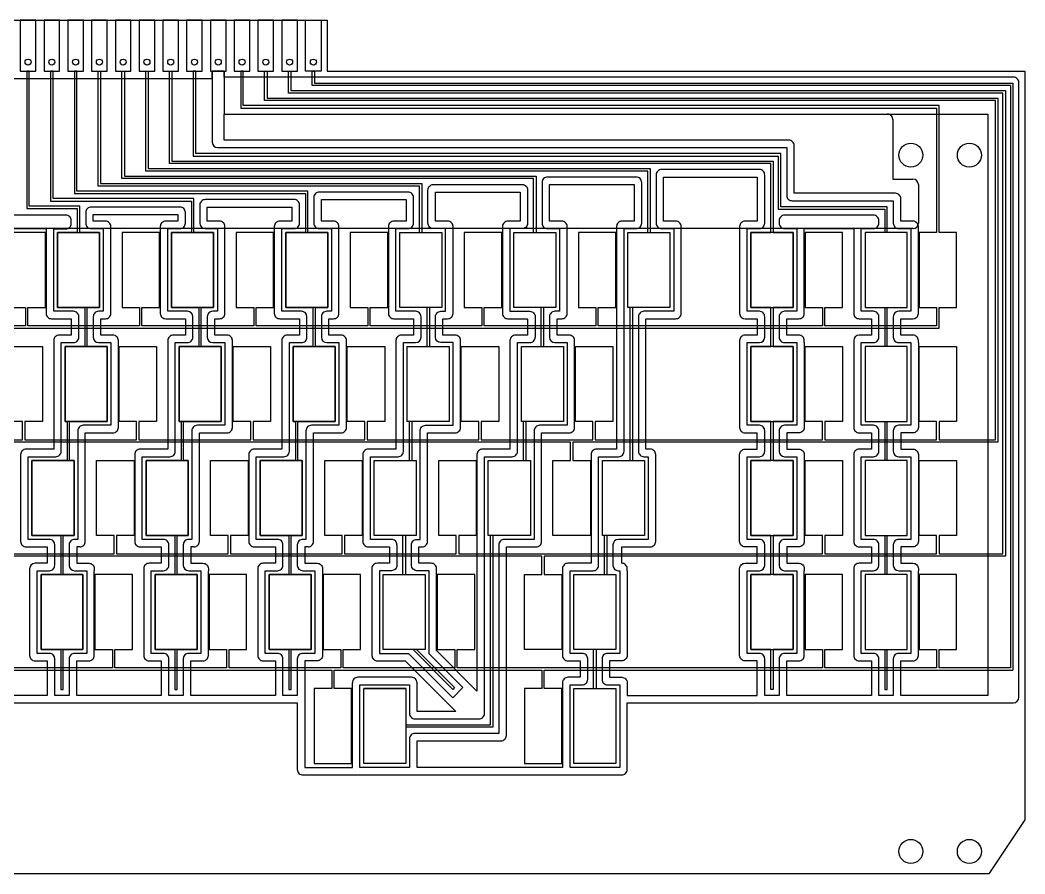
# Model space of a CAD drawing. Header units: inches. Extents: x 2 to 354, y 2 to 145.
# Drawn here: x 186.9 to 354.3, y 2.5 to 144.8 of the extents above; entities that cross this region are included whole.
import ezdxf

# ---------------------------------------------------------------- set-up
doc = ezdxf.new("R2010")
doc.units = ezdxf.units.IN
doc.header["$MEASUREMENT"] = 0
for name, color, linetype in [('Border', 7, 'Continuous'), ('Column Ground', 50, 'Continuous'), ('Column Pads', 50, 'Continuous'), ('Connector Bottom', 170, 'Continuous'), ('Connector Top', 220, 'Continuous'), ('Holes', 10, 'Continuous'), ('Row Pads', 82, 'Continuous'), ('Vias', 10, 'Continuous')]:
    doc.layers.add(name, color=color, linetype=linetype)

msp = doc.modelspace()

# ---------------------------------------------------------------- linework, layer by layer
at = {"layer": 'Border'}
for p, q in [((175.04, 144.75), (190.88, 144.75)), ((190.88, 144.75), (193.48, 144.75)), ((193.48, 144.75), (197.44, 144.75)), ((197.44, 144.75), (201.4, 144.75)), ((201.4, 144.75), (205.36, 144.75)), ((205.36, 144.75), (209.32, 144.75)), ((209.32, 144.75), (213.28, 144.75)), ((213.28, 144.75), (217.24, 144.75)), ((217.24, 144.75), (221.2, 144.75)), ((221.2, 144.75), (225.16, 144.75)), ((225.16, 144.75), (229.12, 144.75)), ((229.12, 144.75), (233.08, 144.75)), ((233.08, 144.75), (238.04, 144.75)), ((238.04, 144.75), (238.04, 136.25)), ((238.04, 136.25), (354.25, 136.25)), ((354.25, 136.25), (354.25, 11.5)), ((354.25, 11.5), (348.25, 2.5)), ((348.25, 2.5), (8.5, 2.5))]:
    msp.add_line(p, q, dxfattribs=at)
at = {"layer": 'Column Ground'}
for points in [[(73.46, 31), (233.07, 31), (233.07, 19.89, 0.414214), (233.98, 18.99), (287.11, 18.99, 0.414214), (288.01, 19.89), (288.01, 31), (352.35, 31, 0.413984), (353.25, 31.91), (353.25, 134.35, 0.414214), (352.35, 135.25), (220.9, 135.25), (220.9, 136.25), (218.9, 136.25), (218.9, 130.01), (218.9, 124.4, 0.413169), (219.8, 123.5), (314.58, 123.5), (314.58, 115.55, 0.414214), (315.48, 114.65), (332.33, 114.65), (332.33, 110.91, 0.414214), (333.23, 110.01), (335.26, 110.01), (335.26, 96.24), (333.23, 96.24, 0.414845), (332.33, 95.33), (332.33, 91.91, 0.414214), (333.23, 91.01), (335.26, 91.01), (335.26, 77.24), (333.23, 77.24, 0.414845), (332.33, 76.33), (332.33, 72.91, 0.414214), (333.23, 72.01), (335.26, 72.01), (335.26, 58.24), (333.23, 58.24, 0.414429), (332.33, 57.33), (332.33, 53.91, 0.413998), (333.23, 53.01), (335.26, 53.01), (335.26, 39.24), (333.23, 39.24, 0.414214), (332.33, 38.33), (332.33, 32.25), (329.92, 32.25), (329.92, 38.33, 0.414214), (329.02, 39.24), (326.99, 39.24), (326.99, 53.01), (329.02, 53.01, 0.414213), (329.92, 53.91), (329.92, 57.33, 0.414214), (329.02, 58.24), (326.99, 58.24), (326.99, 72.01), (329.02, 72.01, 0.414415), (329.92, 72.92), (329.92, 76.33)], [(336.51, 91.01), (336.51, 91.35, 0.414632), (335.61, 92.26), (333.58, 92.26), (333.58, 94.99), (335.61, 94.99, 0.414214), (336.51, 95.89), (336.51, 110.35, 0.414214), (335.61, 111.26), (333.58, 111.26), (333.58, 114.99, 0.414214), (332.67, 115.9), (315.83, 115.9), (315.83, 123.85, 0.414214), (314.92, 124.75), (220.9, 124.75), (220.9, 129.1), (314.58, 129.1), (315.83, 129.1), (348.07, 129.1), (348.07, 32.25), (333.58, 32.25), (333.58, 37.99), (335.61, 37.99, 0.414214), (336.51, 38.89), (336.51, 53.01)], [(310.92, 76.33, 0.414214), (310.02, 77.24), (307.99, 77.24), (307.99, 91.01), (310.02, 91.01, 0.4139), (310.92, 91.91), (310.92, 95.33, 0.414214), (310.02, 96.24), (307.99, 96.24), (307.99, 110.01), (310.02, 110.01, 0.414214), (310.92, 110.91), (310.92, 118.94, 0.414214), (310.02, 119.85), (293.73, 119.85, 0.414214), (292.83, 118.94), (292.83, 110.91, 0.414214), (293.73, 110.01), (295.76, 110.01), (295.76, 96.24), (290.8, 96.24, 0.414214), (289.89, 95.33), (289.89, 72.91, 0.414214), (290.8, 72.01), (291.51, 72.01), (291.51, 58.24), (286.54, 58.24, 0.414213), (285.64, 57.33), (285.64, 53.91, 0.414214), (286.54, 53.01), (286.76, 53.01), (286.76, 39.24), (284.73, 39.24, 0.414214), (283.82, 38.33), (283.82, 34.92, 0.414214), (284.73, 34.01), (286.76, 34.01), (286.76, 20.24), (278.49, 20.24), (278.49, 34.01), (280.52, 34.01, 0.414214), (281.43, 34.92), (281.43, 38.33, 0.414214), (280.52, 39.24), (278.49, 39.24), (278.49, 53.01), (282.33, 53.01, 0.414214), (283.24, 53.91), (283.24, 72.01), (286.59, 72.01, 0.414214), (287.49, 72.91), (287.49, 110.01), (289.52, 110.01, 0.414214), (290.43, 110.91), (290.43, 117.69, 0.414214), (289.52, 118.6), (274.73, 118.6, 0.414214), (273.83, 117.69), (273.83, 110.91, 0.414214), (274.73, 110.01), (276.76, 110.01), (276.76, 96.24), (275.98, 96.24, 0.414429), (275.08, 95.33), (275.08, 91.91, 0.413833), (275.98, 91.01), (278.01, 91.01), (278.01, 77.24), (273.42, 77.24, 0.414214), (272.51, 76.33), (272.51, 58.24), (267.55, 58.24, 0.414214), (266.64, 57.33), (266.64, 25.92), (252.66, 25.92, 0.414214), (251.76, 25.02), (251.76, 20.24), (243.49, 20.24), (243.49, 34.01), (251.76, 34.01), (251.76, 29.23, 0.414214), (252.66, 28.32), (263.34, 28.32, 0.414214), (264.24, 29.23), (264.24, 72.01), (268.84, 72.01, 0.414214), (269.74, 72.91), (269.74, 91.01), (271.77, 91.01, 0.414214), (272.68, 91.91)], [(249.67, 57.33), (249.67, 53.92, -0.414415), (248.77, 53.01), (246.74, 53.01), (246.74, 39.24), (251.56, 39.24), (258.97, 31.84), (260.66, 33.53), (255.01, 39.19), (255.01, 53.01), (252.98, 53.01, -0.414135), (252.08, 53.91), (252.08, 57.33, -0.414762), (252.98, 58.24), (253.51, 58.24), (253.51, 76.33, -0.414214), (254.42, 77.24), (259.01, 77.24), (259.01, 91.01), (256.98, 91.01, -0.413833), (256.08, 91.91), (256.08, 95.33, -0.414429), (256.98, 96.24), (257.76, 96.24), (257.76, 110.01), (255.73, 110.01, -0.414214), (254.83, 110.91), (254.83, 116.44, -0.414214), (255.73, 117.35), (270.52, 117.35, -0.414214), (271.43, 116.44), (271.43, 110.91, -0.414214), (270.52, 110.01), (268.49, 110.01), (268.49, 96.24), (271.77, 96.24, -0.414444), (272.68, 95.33), (272.68, 91.91)], [(288.01, 53.01), (288.01, 53.35, 0.414631), (287.11, 54.26), (287.11, 56.99), (291.86, 56.99, 0.414214), (292.76, 57.89), (292.76, 72.35, 0.414214), (291.86, 73.26), (291.14, 73.26), (291.14, 94.99), (296.11, 94.99, 0.414214), (297.01, 95.89), (297.01, 110.35, 0.414214), (296.11, 111.26), (294.08, 111.26), (294.08, 118.6), (309.68, 118.6), (309.68, 111.26), (307.64, 111.26, 0.414214), (306.74, 110.35), (306.74, 95.89, 0.414214), (307.64, 94.99), (309.68, 94.99), (309.68, 92.26), (307.64, 92.26, 0.414214), (306.74, 91.35), (306.74, 76.89, 0.414214), (307.64, 75.99), (309.68, 75.99)], [(249.67, 57.33, 0.414214), (248.77, 58.24), (245.24, 58.24), (245.24, 72.01), (249.84, 72.01, 0.414214), (250.74, 72.91), (250.74, 91.01), (252.77, 91.01, 0.414213), (253.68, 91.91), (253.68, 95.33, 0.414444), (252.77, 96.24), (249.49, 96.24), (249.49, 110.01), (251.52, 110.01, 0.414214), (252.43, 110.91), (252.43, 115.19, 0.414214), (251.52, 116.1), (236.73, 116.1, 0.414214), (235.83, 115.19), (235.83, 110.91, 0.414214), (236.73, 110.01), (238.76, 110.01), (238.76, 96.24), (237.98, 96.24, 0.414429), (237.08, 95.33), (237.08, 91.91, 0.413833), (237.98, 91.01), (240.01, 91.01), (240.01, 77.24), (235.42, 77.24, 0.414214), (234.51, 76.33), (234.51, 58.24), (233.98, 58.24, 0.414762), (233.07, 57.33), (233.07, 53.91, 0.414135), (233.98, 53.01), (236.01, 53.01), (236.01, 39.24), (233.98, 39.24, 0.414214), (233.07, 38.33), (233.07, 32.25), (230.67, 32.25), (230.67, 38.33, 0.414214), (229.77, 39.24), (227.74, 39.24), (227.74, 53.01), (229.77, 53.01, 0.414415), (230.67, 53.92), (230.67, 57.33)], [(253.86, 56.99, 0.414214), (254.76, 57.89), (254.76, 75.99), (259.36, 75.99, 0.414214), (260.26, 76.89), (260.26, 91.35, 0.414214), (259.36, 92.26), (257.33, 92.26), (257.33, 94.99), (258.11, 94.99, 0.414214), (259.01, 95.89), (259.01, 110.35, 0.414214), (258.11, 111.26), (256.08, 111.26), (256.08, 116.1), (270.18, 116.1), (270.18, 111.26), (268.15, 111.26, 0.414214), (267.24, 110.35), (267.24, 95.89, 0.414214), (268.15, 94.99), (271.43, 94.99), (271.43, 92.26), (269.4, 92.26, 0.414214), (268.49, 91.35), (268.49, 73.26), (263.9, 73.26, 0.414214), (262.99, 72.35), (262.99, 32.97), (256.26, 39.7), (256.26, 53.01)], [(234.68, 91.91), (234.68, 95.33, 0.413984), (233.77, 96.24), (230.49, 96.24), (230.49, 110.01), (232.52, 110.01, 0.414214), (233.43, 110.91), (233.43, 113.94, 0.414214), (232.52, 114.85), (217.73, 114.85, 0.414214), (216.83, 113.94), (216.83, 110.91, 0.414078), (217.73, 110.01), (219.76, 110.01), (219.76, 96.24), (218.98, 96.24, 0.414429), (218.08, 95.33), (218.08, 91.91, 0.413833), (218.98, 91.01), (221.01, 91.01), (221.01, 77.24), (216.42, 77.24, 0.414214), (215.51, 76.33), (215.51, 58.24), (214.98, 58.24, 0.414762), (214.07, 57.33), (214.07, 53.91, 0.414135), (214.98, 53.01), (217.01, 53.01), (217.01, 39.24), (214.98, 39.24, 0.414214), (214.07, 38.33), (214.07, 32.25), (211.67, 32.25), (211.67, 38.33, 0.414214), (210.77, 39.24), (208.74, 39.24), (208.74, 53.01), (210.77, 53.01, 0.414415), (211.67, 53.92), (211.67, 57.33)], [(234.86, 56.99, 0.414214), (235.76, 57.89), (235.76, 75.99), (240.36, 75.99, 0.414214), (241.26, 76.89), (241.26, 91.35, 0.414214), (240.36, 92.26), (238.33, 92.26), (238.33, 94.99), (239.11, 94.99, 0.414214), (240.01, 95.89), (240.01, 110.35, 0.414214), (239.11, 111.26), (237.08, 111.26), (237.08, 114.85), (251.18, 114.85), (251.18, 111.26), (249.15, 111.26, 0.414214), (248.24, 110.35), (248.24, 95.89, 0.414214), (249.15, 94.99), (252.43, 94.99), (252.43, 92.26), (250.4, 92.26, 0.414214), (249.49, 91.35), (249.49, 73.26), (244.9, 73.26, 0.414214), (243.99, 72.35), (243.99, 57.89, 0.414214), (244.9, 56.99), (248.42, 56.99), (248.42, 54.26), (246.4, 54.26, 0.414214), (245.49, 53.35), (245.49, 38.89, 0.414214), (246.4, 37.99), (251.05, 37.99), (259.46, 29.57), (253.01, 29.57), (253.01, 34.35, 0.414214), (252.1, 35.26), (243.15, 35.26, 0.414214), (242.24, 34.35)], [(195.43, 110.92), (195.43, 111.35, 0.414214), (194.52, 112.26), (179.73, 112.26, 0.414214)], [(214.43, 110.91), (214.43, 112.69, 0.414214), (213.52, 113.6), (198.73, 113.6, 0.414214), (197.83, 112.69), (197.83, 110.91, 0.414214), (198.73, 110.01), (200.76, 110.01), (200.76, 96.24), (199.98, 96.24, 0.414429), (199.08, 95.33), (199.08, 91.91, 0.413833), (199.98, 91.01), (202.01, 91.01), (202.01, 77.24), (197.42, 77.24, 0.414214), (196.51, 76.33), (196.51, 58.24), (195.98, 58.24, 0.414762), (195.07, 57.33), (195.07, 53.91, 0.414135), (195.98, 53.01), (198.01, 53.01), (198.01, 39.24), (195.98, 39.24, 0.414214), (195.07, 38.33), (195.07, 32.25), (192.67, 32.25), (192.67, 38.33, 0.414214), (191.77, 39.24), (189.74, 39.24), (189.74, 53.01), (191.77, 53.01, 0.414415), (192.67, 53.92), (192.67, 57.33)], [(196.86, 56.99, 0.414214), (197.76, 57.89), (197.76, 75.99), (202.36, 75.99, 0.414214), (203.26, 76.89), (203.26, 91.35, 0.414214), (202.36, 92.26), (200.33, 92.26), (200.33, 94.99), (201.11, 94.99, 0.414214), (202.01, 95.89), (202.01, 110.35, 0.414214), (201.11, 111.26), (199.08, 111.26), (199.08, 112.35), (213.18, 112.35), (213.18, 111.26), (211.15, 111.26, 0.414214), (210.24, 110.35), (210.24, 95.89, 0.414214), (211.15, 94.99), (214.43, 94.99), (214.43, 92.26), (212.4, 92.26, 0.414214), (211.49, 91.35), (211.49, 73.26), (206.9, 73.26, 0.414214), (205.99, 72.35), (205.99, 57.89, 0.414214), (206.9, 56.99), (210.42, 56.99), (210.42, 54.26), (208.4, 54.26, 0.414214), (207.49, 53.35), (207.49, 38.89, 0.414214), (208.4, 37.99), (210.42, 37.99), (210.42, 32.25), (196.33, 32.25), (196.33, 37.99), (198.35, 37.99, 0.414214), (199.26, 38.89), (199.26, 53.01)], [(215.86, 56.99, 0.414214), (216.76, 57.89), (216.76, 75.99), (221.36, 75.99, 0.414214), (222.26, 76.89), (222.26, 91.35, 0.414214), (221.36, 92.26), (219.33, 92.26), (219.33, 94.99), (220.11, 94.99, 0.414214), (221.01, 95.89), (221.01, 110.35, 0.414214), (220.11, 111.26), (218.08, 111.26), (218.08, 113.6), (232.18, 113.6), (232.18, 111.26), (230.15, 111.26, 0.414214), (229.24, 110.35), (229.24, 95.89, 0.414214), (230.15, 94.99), (233.43, 94.99), (233.43, 92.26), (231.4, 92.26, 0.414214), (230.49, 91.35), (230.49, 73.26), (225.9, 73.26, 0.414214), (224.99, 72.35), (224.99, 57.89, 0.414214), (225.9, 56.99), (229.42, 56.99), (229.42, 54.26), (227.4, 54.26, 0.414214), (226.49, 53.35), (226.49, 38.89, 0.414214), (227.4, 37.99), (229.42, 37.99), (229.42, 32.25), (215.33, 32.25), (215.33, 37.99), (217.35, 37.99, 0.414214), (218.26, 38.89), (218.26, 53.01)], [(329.92, 95.33, 0.414214), (329.02, 96.24), (326.99, 96.24), (326.99, 110.01), (329.02, 110.01, 0.414214), (329.92, 110.91), (329.92, 111.34, 0.414214), (329.02, 112.25), (314.23, 112.25, 0.414214), (313.33, 111.34), (313.33, 110.91, 0.414214), (314.23, 110.01), (316.26, 110.01), (316.26, 96.24), (314.23, 96.24, 0.414214), (313.33, 95.33), (313.33, 91.91, 0.414214), (314.23, 91.01), (316.26, 91.01), (316.26, 77.24), (314.23, 77.24, 0.414845), (313.33, 76.33), (313.33, 72.91, 0.414135), (314.23, 72.01), (316.26, 72.01), (316.26, 58.24), (314.23, 58.24, 0.414429), (313.33, 57.33), (313.33, 53.91, 0.413998), (314.23, 53.01), (316.26, 53.01), (316.26, 39.24), (314.23, 39.24, 0.414214), (313.33, 38.33), (313.33, 32.25), (310.92, 32.25), (310.92, 38.33, 0.414214), (310.02, 39.24), (307.99, 39.24), (307.99, 53.01), (310.02, 53.01, 0.414213), (310.92, 53.91), (310.92, 57.33, 0.414214), (310.02, 58.24), (307.99, 58.24), (307.99, 72.01), (310.02, 72.01, 0.414415), (310.92, 72.92), (310.92, 76.33)], [(196.68, 91.91), (196.68, 95.33, 0.414444), (195.77, 96.24), (192.49, 96.24), (192.49, 109.98), (194.52, 109.98, 0.414214), (195.43, 110.89)], [(215.68, 91.91), (215.68, 95.33, 0.413984), (214.77, 96.24), (211.49, 96.24), (211.49, 110.01), (213.52, 110.01, 0.414214), (214.43, 110.91)], [(183.01, 110.02), (191.24, 110.02), (191.24, 95.89, 0.414214), (192.15, 94.99), (195.43, 94.99), (195.43, 92.26), (193.4, 92.26, 0.414214), (192.49, 91.35), (192.49, 73.26), (187.9, 73.26, 0.414214), (186.99, 72.35), (186.99, 57.89, 0.414214), (187.9, 56.99), (191.42, 56.99), (191.42, 54.26), (189.39, 54.26, 0.414213), (188.49, 53.35), (188.49, 53.35), (188.49, 38.89, 0.414214), (189.39, 37.99), (191.42, 37.99), (191.42, 32.25), (177.33, 32.25)], [(317.51, 91.01), (317.51, 91.35, 0.414632), (316.61, 92.26), (314.58, 92.26), (314.58, 94.99), (316.61, 94.99, 0.414214), (317.51, 95.89), (317.51, 110.01), (325.74, 110.01), (325.74, 95.89, 0.414214), (326.65, 94.99), (328.68, 94.99), (328.68, 92.26), (326.65, 92.26, 0.414213), (325.74, 91.35), (325.74, 91.35), (325.74, 76.89, 0.414214), (326.65, 75.99), (328.68, 75.99), (328.68, 73.26), (326.65, 73.26, 0.414214), (325.74, 72.35), (325.74, 57.89, 0.414214), (326.65, 56.99), (328.68, 56.99), (328.68, 54.26), (326.65, 54.26, 0.414214), (325.74, 53.35), (325.74, 38.89, 0.414214), (326.65, 37.99), (328.68, 37.99), (328.68, 32.25), (314.58, 32.25), (314.58, 37.99), (316.61, 37.99, 0.414214), (317.51, 38.89), (317.51, 53.01)], [(329.92, 76.33, 0.414214), (329.02, 77.24), (326.99, 77.24), (326.99, 91.01), (329.02, 91.01, 0.414415), (329.92, 91.92), (329.92, 95.33)], [(192.67, 57.33, 0.414214), (191.77, 58.24), (188.24, 58.24), (188.24, 72.01), (192.84, 72.01, 0.414214), (193.74, 72.91), (193.74, 91.01), (195.77, 91.01, 0.414214), (196.68, 91.91)], [(211.67, 57.33, 0.414214), (210.77, 58.24), (207.24, 58.24), (207.24, 72.01), (211.84, 72.01, 0.414214), (212.74, 72.91), (212.74, 91.01), (214.77, 91.01, 0.414214), (215.68, 91.91)], [(230.67, 57.33, 0.414214), (229.77, 58.24), (226.24, 58.24), (226.24, 72.01), (230.84, 72.01, 0.414214), (231.74, 72.91), (231.74, 91.01), (233.77, 91.01, 0.414214), (234.68, 91.91)], [(317.51, 91.01), (317.51, 76.89, -0.414214), (316.61, 75.99), (314.58, 75.99), (314.58, 73.26), (316.61, 73.26, -0.414632), (317.51, 72.35), (317.51, 72.01)], [(336.51, 91.01), (336.51, 76.89, -0.414214), (335.61, 75.99), (333.58, 75.99), (333.58, 73.26), (335.61, 73.26, -0.414632), (336.51, 72.35), (336.51, 72.01)], [(288.01, 53.01), (288.01, 38.89, -0.414214), (287.11, 37.99), (285.07, 37.99), (285.07, 35.26), (287.11, 35.26, -0.414214), (288.01, 34.35), (288.01, 32.25), (309.68, 32.25), (309.68, 37.99), (307.64, 37.99, -0.414214), (306.74, 38.89), (306.74, 53.35, -0.414214), (307.64, 54.26), (309.68, 54.26), (309.68, 56.99), (307.64, 56.99, -0.414214), (306.74, 57.89), (306.74, 72.35, -0.414214), (307.64, 73.26), (309.68, 73.26), (309.68, 75.99)], [(317.51, 72.01), (317.51, 57.89, -0.414214), (316.61, 56.99), (314.58, 56.99), (314.58, 54.26), (316.61, 54.26, -0.414632), (317.51, 53.35), (317.51, 53.01)], [(336.51, 72.01), (336.51, 57.89, -0.414214), (335.61, 56.99), (333.58, 56.99), (333.58, 54.26), (335.61, 54.26, -0.414632), (336.51, 53.35), (336.51, 53.01)], [(196.86, 56.99), (196.33, 56.99), (196.33, 54.26), (198.35, 54.26, -0.414632), (199.26, 53.35), (199.26, 53.01)], [(215.86, 56.99), (215.33, 56.99), (215.33, 54.26), (217.35, 54.26, -0.414632), (218.26, 53.35), (218.26, 53.01)], [(234.86, 56.99), (234.32, 56.99), (234.32, 54.26), (236.35, 54.26, -0.414632), (237.26, 53.35), (237.26, 53.01)], [(256.26, 53.01), (256.26, 53.35, 0.414632), (255.35, 54.26), (253.33, 54.26), (253.33, 56.99), (253.86, 56.99)], [(237.26, 53.01), (237.26, 38.89, -0.414214), (236.35, 37.99), (234.32, 37.99), (234.32, 20.24), (242.24, 20.24), (242.24, 34.35)]]:
    msp.add_lwpolyline(points, format="xyb", dxfattribs=at)
msp.add_lwpolyline([(277.24, 34.35), (277.24, 20.24), (253.01, 20.24), (253.01, 24.68), (266.99, 24.68, 0.414214), (267.89, 25.58), (267.89, 56.99), (272.86, 56.99, 0.414214), (273.76, 57.89), (273.76, 75.99), (278.36, 75.99, 0.414214), (279.26, 76.89), (279.26, 91.35, 0.414214), (278.36, 92.26), (276.33, 92.26), (276.33, 94.99), (277.11, 94.99, 0.414214), (278.01, 95.89), (278.01, 110.35, 0.414214), (277.11, 111.26), (275.08, 111.26), (275.08, 117.35), (289.18, 117.35), (289.18, 111.26), (287.15, 111.26, 0.414214), (286.24, 110.35), (286.24, 73.26), (282.9, 73.26, 0.414214), (281.99, 72.35), (281.99, 54.26), (278.14, 54.26, 0.414214), (277.24, 53.35), (277.24, 38.89, 0.414214), (278.14, 37.99), (280.18, 37.99), (280.18, 35.26), (278.14, 35.26, 0.414214)], format="xyb", close=True, dxfattribs=at)
for points in [[(325.74, 91.01), (325.74, 91.01)], [(306.74, 72.01), (306.74, 72.01)], [(188.49, 53.01), (188.49, 53.01)], [(226.49, 53.01), (226.49, 53.01)], [(245.49, 53.01), (245.49, 53.01)], [(277.24, 53.01), (277.24, 53.01)], [(306.74, 53.01), (306.74, 53.01)], [(325.74, 53.01), (325.74, 53.01)], [(277.24, 34.01), (277.24, 34.01)], [(288.01, 34.01), (288.01, 34.01)]]:
    msp.add_lwpolyline(points, dxfattribs=at)
at = {"layer": 'Column Pads'}
for p, q in [((188.42, 136.25), (188.02, 136.25)), ((188.02, 136.25), (188.02, 113.35)), ((188.42, 113.75), (188.42, 136.25)), ((192.38, 136.25), (191.98, 136.25)), ((191.98, 136.25), (191.98, 114.6)), ((192.38, 115), (192.38, 136.25)), ((196.34, 136.25), (195.94, 136.25)), ((195.94, 136.25), (195.94, 115.85)), ((196.34, 116.25), (196.34, 136.25)), ((199.9, 117.1), (199.9, 136.25)), ((199.9, 136.25), (200.3, 136.25)), ((200.3, 136.25), (200.3, 117.5)), ((203.86, 118.35), (203.86, 136.25)), ((203.86, 136.25), (204.26, 136.25)), ((204.26, 136.25), (204.26, 118.75)), ((207.82, 119.6), (207.82, 136.25)), ((207.82, 136.25), (208.22, 136.25)), ((208.22, 136.25), (208.22, 120)), ((211.78, 120.85), (211.78, 136.25)), ((211.78, 136.25), (212.18, 136.25)), ((212.18, 136.25), (212.18, 121.25)), ((216.14, 136.25), (215.74, 136.25)), ((215.74, 136.25), (215.74, 122.1)), ((216.14, 122.5), (216.14, 136.25)), ((313.58, 122.5), (216.14, 122.5)), ((313.58, 113.65), (313.58, 122.5)), ((311.92, 120.85), (211.78, 120.85)), ((212.18, 121.25), (312.32, 121.25)), ((215.74, 122.1), (313.18, 122.1)), ((311.92, 109.37), (311.92, 120.85)), ((312.32, 121.25), (312.32, 109.37)), ((313.18, 122.1), (313.18, 113.25)), ((291.43, 119.6), (207.82, 119.6)), ((208.22, 120), (291.83, 120)), ((291.43, 109.37), (291.43, 119.6)), ((291.83, 120), (291.83, 109.37)), ((200.3, 117.5), (253.83, 117.5)), ((272.43, 118.35), (203.86, 118.35)), ((204.26, 118.75), (272.83, 118.75)), ((253.83, 117.5), (253.83, 109.37)), ((272.43, 109.37), (272.43, 118.35)), ((272.83, 118.75), (272.83, 109.37)), ((195.94, 115.85), (234.43, 115.85)), ((234.83, 116.25), (196.34, 116.25)), ((253.43, 117.1), (199.9, 117.1)), ((234.43, 115.85), (234.43, 109.37)), ((234.83, 109.37), (234.83, 116.25)), ((253.43, 109.37), (253.43, 117.1)), ((191.98, 114.6), (215.43, 114.6)), ((215.83, 115), (192.38, 115)), ((215.43, 114.6), (215.43, 109.37)), ((215.83, 109.37), (215.83, 115)), ((188.02, 113.35), (196.43, 113.35)), ((196.83, 113.75), (188.42, 113.75)), ((196.43, 113.35), (196.43, 109.37)), ((196.83, 109.37), (196.83, 113.75)), ((313.18, 113.25), (330.92, 113.25)), ((331.32, 113.65), (313.58, 113.65)), ((330.92, 113.25), (330.92, 109.37)), ((331.32, 109.37), (331.32, 113.65)), ((196.43, 109.37), (193.13, 109.37)), ((193.13, 109.37), (193.13, 96.87)), ((200.13, 109.37), (196.83, 109.37)), ((200.13, 96.87), (200.13, 109.37)), ((215.43, 109.37), (212.13, 109.37)), ((212.13, 109.37), (212.13, 96.87)), ((219.13, 109.37), (215.83, 109.37)), ((219.13, 96.87), (219.13, 109.37)), ((234.43, 109.37), (231.13, 109.37)), ((231.13, 109.37), (231.13, 96.87)), ((238.13, 109.37), (234.83, 109.37)), ((238.13, 96.87), (238.13, 109.37)), ((250.13, 96.87), (250.13, 109.37)), ((250.13, 109.37), (253.43, 109.37)), ((253.83, 109.37), (257.13, 109.37)), ((257.13, 109.37), (257.13, 96.87)), ((269.13, 96.87), (269.13, 109.37)), ((269.13, 109.37), (272.43, 109.37)), ((272.83, 109.37), (276.13, 109.37)), ((276.13, 109.37), (276.13, 96.87)), ((288.13, 96.87), (288.13, 109.37)), ((288.13, 109.37), (291.43, 109.37)), ((291.83, 109.37), (295.13, 109.37)), ((295.13, 109.37), (295.13, 96.87)), ((308.63, 96.87), (308.63, 109.37)), ((308.63, 109.37), (311.92, 109.37)), ((312.32, 109.37), (315.63, 109.37)), ((315.63, 109.37), (315.63, 96.87)), ((327.63, 109.37), (327.63, 96.87)), ((330.92, 109.37), (327.63, 109.37)), ((334.63, 109.37), (331.32, 109.37)), ((334.63, 96.87), (334.63, 109.37)), ((193.13, 96.87), (197.68, 96.87)), ((197.68, 96.87), (197.68, 90.37)), ((198.08, 90.37), (198.08, 96.87)), ((198.08, 96.87), (200.13, 96.87)), ((212.13, 96.87), (216.68, 96.87)), ((216.68, 96.87), (216.68, 90.37)), ((217.08, 90.37), (217.08, 96.87)), ((217.08, 96.87), (219.13, 96.87)), ((231.13, 96.87), (235.68, 96.87)), ((235.68, 96.87), (235.68, 90.37)), ((236.08, 90.37), (236.08, 96.87)), ((236.08, 96.87), (238.13, 96.87)), ((254.68, 96.87), (250.13, 96.87)), ((254.68, 90.37), (254.68, 96.87)), ((257.13, 96.87), (255.08, 96.87)), ((255.08, 96.87), (255.08, 90.37)), ((273.68, 96.87), (269.13, 96.87)), ((273.68, 90.37), (273.68, 96.87)), ((276.13, 96.87), (274.08, 96.87)), ((274.08, 96.87), (274.08, 90.37)), ((288.49, 96.87), (288.13, 96.87)), ((288.49, 71.37), (288.49, 96.87)), ((295.13, 96.87), (288.89, 96.87)), ((288.89, 96.87), (288.89, 71.37)), ((311.92, 96.87), (308.63, 96.87)), ((311.92, 90.37), (311.92, 96.87)), ((315.63, 96.87), (312.32, 96.87)), ((312.32, 96.87), (312.32, 90.37)), ((327.63, 96.87), (330.92, 96.87)), ((330.92, 96.87), (330.92, 90.37)), ((331.32, 90.37), (331.32, 96.87)), ((331.32, 96.87), (334.63, 96.87)), ((197.68, 90.37), (194.38, 90.37)), ((194.38, 90.37), (194.38, 77.87)), ((201.38, 90.37), (198.08, 90.37)), ((201.38, 77.87), (201.38, 90.37)), ((216.68, 90.37), (213.38, 90.37)), ((213.38, 90.37), (213.38, 77.87)), ((220.38, 90.37), (217.08, 90.37)), ((220.38, 77.87), (220.38, 90.37)), ((235.68, 90.37), (232.38, 90.37)), ((232.38, 90.37), (232.38, 77.87)), ((239.38, 90.37), (236.08, 90.37)), ((239.38, 77.87), (239.38, 90.37)), ((251.38, 77.87), (251.38, 90.37)), ((251.38, 90.37), (254.68, 90.37)), ((255.08, 90.37), (258.38, 90.37)), ((258.38, 90.37), (258.38, 77.87)), ((270.38, 77.87), (270.38, 90.37)), ((270.38, 90.37), (273.68, 90.37)), ((274.08, 90.37), (277.38, 90.37)), ((277.38, 90.37), (277.38, 77.87)), ((308.63, 77.87), (308.63, 90.37)), ((308.63, 90.37), (311.92, 90.37)), ((312.32, 90.37), (315.63, 90.37)), ((315.63, 90.37), (315.63, 77.87)), ((330.92, 90.37), (327.63, 90.37)), ((327.63, 90.37), (327.63, 77.87)), ((334.63, 90.37), (331.32, 90.37)), ((334.63, 77.87), (334.63, 90.37)), ((194.38, 77.87), (194.74, 77.87)), ((194.74, 77.87), (194.74, 71.37)), ((195.14, 71.37), (195.14, 77.87)), ((195.14, 77.87), (201.38, 77.87)), ((213.38, 77.87), (213.74, 77.87)), ((213.74, 77.87), (213.74, 71.37)), ((214.14, 71.37), (214.14, 77.87)), ((214.14, 77.87), (220.38, 77.87)), ((232.38, 77.87), (232.74, 77.87)), ((232.74, 77.87), (232.74, 71.37)), ((233.14, 71.37), (233.14, 77.87)), ((233.14, 77.87), (239.38, 77.87)), ((251.74, 77.87), (251.38, 77.87)), ((251.74, 71.37), (251.74, 77.87)), ((258.38, 77.87), (252.14, 77.87)), ((252.14, 77.87), (252.14, 71.37)), ((270.74, 77.87), (270.38, 77.87)), ((270.74, 71.37), (270.74, 77.87)), ((277.38, 77.87), (271.14, 77.87)), ((271.14, 77.87), (271.14, 71.37)), ((311.92, 77.87), (308.63, 77.87)), ((311.92, 71.37), (311.92, 77.87)), ((315.63, 77.87), (312.32, 77.87)), ((312.32, 77.87), (312.32, 71.37)), ((327.63, 77.87), (330.92, 77.87)), ((330.92, 77.87), (330.92, 71.37)), ((331.32, 71.37), (331.32, 77.87)), ((331.32, 77.87), (334.63, 77.87)), ((194.74, 71.37), (188.88, 71.37)), ((188.88, 71.37), (188.88, 58.87)), ((195.88, 71.37), (195.14, 71.37)), ((195.88, 58.87), (195.88, 71.37)), ((213.74, 71.37), (207.88, 71.37)), ((207.88, 71.37), (207.88, 58.87)), ((214.88, 71.37), (214.14, 71.37)), ((214.88, 58.87), (214.88, 71.37)), ((232.74, 71.37), (226.88, 71.37)), ((226.88, 71.37), (226.88, 58.87)), ((233.88, 71.37), (233.14, 71.37)), ((233.88, 58.87), (233.88, 71.37)), ((245.88, 58.87), (245.88, 71.37)), ((245.88, 71.37), (251.74, 71.37)), ((252.14, 71.37), (252.88, 71.37)), ((252.88, 71.37), (252.88, 58.87)), ((264.88, 58.87), (264.88, 71.37)), ((264.88, 71.37), (270.74, 71.37)), ((271.14, 71.37), (271.88, 71.37)), ((271.88, 71.37), (271.88, 58.87)), ((283.88, 58.87), (283.88, 71.37)), ((283.88, 71.37), (288.49, 71.37)), ((288.89, 71.37), (290.88, 71.37)), ((290.88, 71.37), (290.88, 58.87)), ((308.63, 58.87), (308.63, 71.37)), ((308.63, 71.37), (311.92, 71.37)), ((312.32, 71.37), (315.63, 71.37)), ((315.63, 71.37), (315.63, 58.87)), ((330.92, 71.37), (327.63, 71.37)), ((327.63, 71.37), (327.63, 58.87)), ((334.63, 71.37), (331.32, 71.37)), ((334.63, 58.87), (334.63, 71.37)), ((188.88, 58.87), (193.67, 58.87)), ((193.67, 58.87), (193.67, 52.37)), ((194.07, 52.37), (194.07, 58.87)), ((194.07, 58.87), (195.88, 58.87)), ((207.88, 58.87), (212.67, 58.87)), ((212.67, 58.87), (212.67, 52.37)), ((213.07, 52.37), (213.07, 58.87)), ((213.07, 58.87), (214.88, 58.87)), ((226.88, 58.87), (231.67, 58.87)), ((231.67, 58.87), (231.67, 52.37)), ((232.07, 52.37), (232.07, 58.87)), ((232.07, 58.87), (233.88, 58.87)), ((250.67, 58.87), (245.88, 58.87)), ((250.67, 52.37), (250.67, 58.87)), ((251.07, 58.87), (251.07, 52.37)), ((252.88, 58.87), (251.07, 58.87)), ((265.24, 58.87), (264.88, 58.87)), ((265.24, 27.32), (265.24, 58.87)), ((271.88, 58.87), (265.64, 58.87)), ((265.64, 58.87), (265.64, 26.93)), ((284.24, 58.87), (283.88, 58.87)), ((284.24, 52.37), (284.24, 58.87)), ((290.88, 58.87), (284.64, 58.87)), ((284.64, 58.87), (284.64, 52.37)), ((311.92, 58.87), (308.63, 58.87)), ((311.92, 52.37), (311.92, 58.87)), ((312.32, 58.87), (312.32, 52.37)), ((315.63, 58.87), (312.32, 58.87)), ((327.63, 58.87), (330.92, 58.87)), ((330.92, 58.87), (330.92, 52.37)), ((331.32, 52.37), (331.32, 58.87)), ((331.32, 58.87), (334.63, 58.87)), ((193.67, 52.37), (190.38, 52.37)), ((190.38, 52.37), (190.38, 39.87)), ((197.37, 52.37), (194.07, 52.37)), ((197.37, 39.87), (197.37, 52.37)), ((212.67, 52.37), (209.38, 52.37)), ((209.38, 52.37), (209.38, 39.87)), ((216.38, 52.37), (213.07, 52.37)), ((216.38, 39.87), (216.38, 52.37)), ((231.67, 52.37), (228.38, 52.37)), ((228.38, 52.37), (228.38, 39.87)), ((235.38, 52.37), (232.07, 52.37)), ((235.38, 39.87), (235.38, 52.37)), ((247.38, 39.87), (247.38, 52.37)), ((247.38, 52.37), (250.67, 52.37)), ((251.07, 52.37), (254.38, 52.37)), ((254.38, 52.37), (254.38, 39.87)), ((279.12, 39.87), (279.12, 52.37)), ((279.12, 52.37), (284.24, 52.37)), ((284.64, 52.37), (286.12, 52.37)), ((286.12, 52.37), (286.12, 39.87)), ((308.63, 39.87), (308.63, 52.37)), ((308.63, 52.37), (311.92, 52.37)), ((312.32, 52.37), (315.63, 52.37)), ((315.63, 52.37), (315.63, 39.87)), ((330.92, 52.37), (327.63, 52.37)), ((327.63, 52.37), (327.63, 39.87)), ((334.63, 52.37), (331.32, 52.37)), ((334.63, 39.87), (334.63, 52.37)), ((190.38, 39.87), (193.67, 39.87)), ((193.67, 39.87), (193.67, 33.25)), ((194.07, 33.25), (194.07, 39.87)), ((194.07, 39.87), (197.37, 39.87)), ((209.38, 39.87), (212.67, 39.87)), ((212.67, 39.87), (212.67, 33.25)), ((213.07, 33.25), (213.07, 39.87)), ((213.07, 39.87), (216.38, 39.87)), ((228.38, 39.87), (231.67, 39.87)), ((231.67, 39.87), (231.67, 33.25)), ((232.07, 33.25), (232.07, 39.87)), ((232.07, 39.87), (235.38, 39.87)), ((252.34, 39.87), (247.38, 39.87)), ((258.97, 33.25), (252.34, 39.87)), ((254.38, 39.87), (252.91, 39.87)), ((252.91, 39.87), (259.25, 33.53)), ((282.42, 39.87), (279.12, 39.87)), ((282.42, 33.38), (282.42, 39.87)), ((286.12, 39.87), (282.82, 39.87)), ((282.82, 39.87), (282.82, 33.38)), ((311.92, 39.87), (308.63, 39.87)), ((311.92, 33.25), (311.92, 39.87)), ((315.63, 39.87), (312.32, 39.87)), ((312.32, 39.87), (312.32, 33.25)), ((327.63, 39.87), (330.92, 39.87)), ((330.92, 39.87), (330.92, 33.25)), ((331.32, 33.25), (331.32, 39.87)), ((331.32, 39.87), (334.63, 39.87)), ((259.25, 33.53), (258.97, 33.25)), ((193.67, 33.25), (194.07, 33.25)), ((212.67, 33.25), (213.07, 33.25)), ((231.67, 33.25), (232.07, 33.25)), ((244.12, 20.87), (244.12, 33.38)), ((244.12, 33.38), (251.12, 33.38)), ((251.12, 33.38), (251.12, 27.32)), ((279.12, 20.87), (279.12, 33.38)), ((279.12, 33.38), (282.42, 33.38)), ((282.82, 33.38), (286.12, 33.38)), ((286.12, 33.38), (286.12, 20.87)), ((312.32, 33.25), (311.92, 33.25)), ((330.92, 33.25), (331.32, 33.25)), ((251.12, 27.32), (265.24, 27.32)), ((265.64, 26.93), (251.12, 26.93)), ((251.12, 26.93), (251.12, 20.87)), ((251.12, 20.87), (244.12, 20.87)), ((286.12, 20.87), (279.12, 20.87))]:
    msp.add_line(p, q, dxfattribs=at)
at = {"layer": 'Connector Bottom'}
for points in [[(189.52, 144.75), (186.92, 144.75), (186.92, 136.25), (189.52, 136.25)], [(193.48, 136.25), (193.48, 144.75), (190.88, 144.75), (190.88, 136.25)], [(197.44, 144.75), (194.84, 144.75), (194.84, 136.25), (197.44, 136.25)], [(201.4, 144.75), (198.8, 144.75), (198.8, 136.25), (201.4, 136.25)], [(205.36, 144.75), (202.76, 144.75), (202.76, 136.25), (205.36, 136.25)], [(209.32, 144.75), (206.72, 144.75), (206.72, 136.25), (209.32, 136.25)], [(213.28, 144.75), (210.68, 144.75), (210.68, 136.25), (213.28, 136.25)], [(217.24, 136.25), (217.24, 144.75), (214.64, 144.75), (214.64, 136.25)], [(221.2, 144.75), (218.6, 144.75), (218.6, 136.25), (221.2, 136.25)], [(225.16, 136.25), (225.16, 144.75), (222.56, 144.75), (222.56, 136.25)], [(229.12, 136.25), (229.12, 144.75), (226.52, 144.75), (226.52, 136.25)], [(233.08, 136.25), (233.08, 144.75), (230.48, 144.75), (230.48, 136.25)], [(234.44, 136.25), (234.44, 144.75), (237.04, 144.75), (237.04, 136.25)]]:
    msp.add_lwpolyline(points, close=True, dxfattribs=at)
at = {"layer": 'Connector Top'}
for points in [[(186.92, 136.25), (189.52, 136.25), (189.52, 144.75), (186.92, 144.75)], [(190.88, 144.75), (190.88, 136.25), (193.48, 136.25), (193.48, 144.75)], [(194.84, 136.25), (197.44, 136.25), (197.44, 144.75), (194.84, 144.75)], [(198.8, 136.25), (201.4, 136.25), (201.4, 144.75), (198.8, 144.75)], [(202.76, 136.25), (205.36, 136.25), (205.36, 144.75), (202.76, 144.75)], [(206.72, 136.25), (209.32, 136.25), (209.32, 144.75), (206.72, 144.75)], [(210.68, 136.25), (213.28, 136.25), (213.28, 144.75), (210.68, 144.75)], [(214.64, 144.75), (214.64, 136.25), (217.24, 136.25), (217.24, 144.75)], [(218.6, 136.25), (221.2, 136.25), (221.2, 144.75), (218.6, 144.75)], [(222.56, 144.75), (222.56, 136.25), (225.16, 136.25), (225.16, 144.75)], [(226.52, 144.75), (226.52, 136.25), (229.12, 136.25), (229.12, 144.75)], [(230.48, 144.75), (230.48, 136.25), (233.08, 136.25), (233.08, 144.75)], [(237.04, 144.75), (237.04, 136.25), (234.44, 136.25), (234.44, 144.75)]]:
    msp.add_lwpolyline(points, close=True, dxfattribs=at)
at = {"layer": 'Holes'}
for centre in [(335.25, 122.25), (345, 122.25), (335.25, 6.25), (345, 6.25)]:
    msp.add_circle(centre, 2, dxfattribs=at)
at = {"layer": 'Row Pads'}
for p, q in [((218.9, 136.25), (220.9, 136.25)), ((218.9, 135), (218.9, 136.25)), ((220.9, 136.25), (220.9, 129.1)), ((223.66, 136.25), (223.66, 130.1)), ((224.06, 136.25), (223.66, 136.25)), ((224.06, 130.5), (224.06, 136.25)), ((227.62, 136.25), (228.02, 136.25)), ((227.62, 131.35), (227.62, 136.25)), ((228.02, 136.25), (228.02, 131.75)), ((231.58, 136.25), (231.98, 136.25)), ((231.58, 132.6), (231.58, 136.25)), ((231.98, 136.25), (231.98, 133)), ((235.54, 136.25), (235.94, 136.25)), ((235.54, 133.85), (235.54, 136.25)), ((235.94, 136.25), (235.94, 134.25)), ((121.9, 135), (218.9, 135)), ((235.94, 134.25), (352.25, 134.25)), ((352.25, 134.25), (352.25, 36.43)), ((350.6, 132.6), (231.58, 132.6)), ((231.98, 133), (351, 133)), ((351.85, 133.85), (235.54, 133.85)), ((350.6, 55.83), (350.6, 132.6)), ((351, 133), (351, 55.43)), ((351.85, 133.85), (351.85, 36.83)), ((349.35, 131.35), (227.62, 131.35)), ((228.02, 131.75), (349.75, 131.75)), ((349.35, 74.82), (349.35, 131.35)), ((349.75, 131.75), (349.75, 74.42)), ((220.9, 129.1), (331.35, 129.1)), ((223.66, 130.1), (339.55, 130.1)), ((339.95, 130.5), (224.06, 130.5)), ((339.55, 130.1), (339.55, 109.37)), ((339.95, 109.37), (339.95, 130.5)), ((332.25, 128.2), (332.25, 118.25)), ((332.25, 118.25), (335.61, 118.25)), ((336.51, 117.34), (336.51, 110.91)), ((335.61, 110.01), (21.15, 110.01)), ((191.13, 109.37), (184.88, 109.37)), ((191.13, 96.87), (191.13, 109.37)), ((193.13, 109.37), (200.13, 109.37)), ((193.13, 96.87), (193.13, 109.37)), ((200.13, 109.37), (200.13, 96.87)), ((203.88, 109.37), (203.88, 96.87)), ((210.13, 109.37), (203.88, 109.37)), ((210.13, 96.87), (210.13, 109.37)), ((212.13, 109.37), (219.13, 109.37)), ((212.13, 96.87), (212.13, 109.37)), ((219.13, 109.37), (219.13, 96.87)), ((222.88, 109.37), (222.88, 96.87)), ((229.13, 109.37), (222.88, 109.37)), ((229.13, 96.87), (229.13, 109.37)), ((231.13, 109.37), (238.13, 109.37)), ((231.13, 96.87), (231.13, 109.37)), ((238.13, 109.37), (238.13, 96.87)), ((241.88, 109.37), (241.88, 96.87)), ((248.13, 109.37), (241.88, 109.37)), ((248.13, 96.87), (248.13, 109.37)), ((250.13, 109.37), (257.13, 109.37)), ((250.13, 96.87), (250.13, 109.37)), ((257.13, 109.37), (257.13, 96.87)), ((260.88, 109.37), (260.88, 96.87)), ((267.13, 109.37), (260.88, 109.37)), ((267.13, 96.87), (267.13, 109.37)), ((269.13, 109.37), (276.13, 109.37)), ((269.13, 96.87), (269.13, 109.37)), ((276.13, 109.37), (276.13, 96.87)), ((279.88, 109.37), (279.88, 96.87)), ((286.12, 109.37), (279.88, 109.37)), ((286.12, 96.87), (286.12, 109.37)), ((288.13, 109.37), (295.13, 109.37)), ((288.13, 96.87), (288.13, 109.37)), ((295.13, 109.37), (295.13, 96.87)), ((315.63, 109.37), (308.63, 109.37)), ((308.63, 109.37), (308.63, 96.87)), ((315.63, 96.87), (315.63, 109.37)), ((317.63, 109.37), (317.63, 96.87)), ((323.88, 109.37), (317.63, 109.37)), ((323.88, 96.87), (323.88, 109.37)), ((327.63, 109.37), (327.63, 96.87)), ((334.63, 109.37), (327.63, 109.37)), ((334.63, 96.87), (334.63, 109.37)), ((336.63, 109.37), (336.63, 96.87)), ((339.55, 109.37), (336.63, 109.37)), ((342.88, 109.37), (339.95, 109.37)), ((342.88, 96.87), (342.88, 109.37)), ((184.88, 96.87), (187.8, 96.87)), ((187.8, 96.87), (187.8, 93.82)), ((188.2, 96.87), (191.13, 96.87)), ((188.2, 93.82), (188.2, 96.87)), ((200.13, 96.87), (193.13, 96.87)), ((203.88, 96.87), (206.8, 96.87)), ((206.8, 96.87), (206.8, 93.82)), ((207.2, 96.87), (210.13, 96.87)), ((207.2, 93.82), (207.2, 96.87)), ((219.13, 96.87), (212.13, 96.87)), ((222.88, 96.87), (225.8, 96.87)), ((225.8, 96.87), (225.8, 93.82)), ((226.2, 96.87), (229.13, 96.87)), ((226.2, 93.82), (226.2, 96.87)), ((238.13, 96.87), (231.13, 96.87)), ((241.88, 96.87), (244.8, 96.87)), ((244.8, 96.87), (244.8, 93.82)), ((245.2, 96.87), (248.13, 96.87)), ((245.2, 93.82), (245.2, 96.87)), ((257.13, 96.87), (250.13, 96.87)), ((260.88, 96.87), (263.8, 96.87)), ((263.8, 96.87), (263.8, 93.82)), ((264.2, 96.87), (267.13, 96.87)), ((264.2, 93.82), (264.2, 96.87)), ((276.13, 96.87), (269.13, 96.87)), ((279.88, 96.87), (282.8, 96.87)), ((282.8, 96.87), (282.8, 93.82)), ((283.2, 96.87), (286.12, 96.87)), ((283.2, 93.82), (283.2, 96.87)), ((295.13, 96.87), (288.13, 96.87)), ((308.63, 96.87), (315.63, 96.87)), ((317.63, 96.87), (320.55, 96.87)), ((320.55, 96.87), (320.55, 93.82)), ((320.95, 96.87), (323.88, 96.87)), ((320.95, 93.82), (320.95, 96.87)), ((327.63, 96.87), (334.63, 96.87)), ((336.63, 96.87), (339.55, 96.87)), ((339.55, 96.87), (339.55, 93.82)), ((339.95, 96.87), (342.88, 96.87)), ((339.95, 93.42), (339.95, 96.87)), ((187.8, 93.82), (169.2, 93.82)), ((206.8, 93.82), (188.2, 93.82)), ((225.8, 93.82), (207.2, 93.82)), ((244.8, 93.82), (226.2, 93.82)), ((263.8, 93.82), (245.2, 93.82)), ((282.8, 93.82), (264.2, 93.82)), ((320.55, 93.82), (283.2, 93.82)), ((339.55, 93.82), (320.95, 93.82)), ((16.8, 93.42), (339.95, 93.42)), ((184.38, 90.37), (190.63, 90.37)), ((190.63, 90.37), (190.63, 77.87)), ((194.38, 90.37), (201.38, 90.37)), ((194.38, 77.87), (194.38, 90.37)), ((201.38, 90.37), (201.38, 77.87)), ((203.38, 90.37), (209.63, 90.37)), ((203.38, 77.87), (203.38, 90.37)), ((209.63, 90.37), (209.63, 77.87)), ((213.38, 90.37), (220.38, 90.37)), ((213.38, 77.87), (213.38, 90.37)), ((220.38, 90.37), (220.38, 77.87)), ((222.38, 90.37), (228.63, 90.37)), ((222.38, 77.87), (222.38, 90.37)), ((228.63, 90.37), (228.63, 77.87)), ((232.38, 90.37), (239.38, 90.37)), ((232.38, 77.87), (232.38, 90.37)), ((239.38, 90.37), (239.38, 77.87)), ((241.38, 90.37), (247.63, 90.37)), ((241.38, 77.87), (241.38, 90.37)), ((247.63, 90.37), (247.63, 77.87)), ((251.38, 90.37), (258.38, 90.37)), ((251.38, 77.87), (251.38, 90.37)), ((258.38, 90.37), (258.38, 77.87)), ((260.38, 90.37), (266.63, 90.37)), ((260.38, 77.87), (260.38, 90.37)), ((266.63, 90.37), (266.63, 77.87)), ((270.38, 90.37), (277.38, 90.37)), ((270.38, 77.87), (270.38, 90.37)), ((277.38, 90.37), (277.38, 77.87)), ((279.38, 90.37), (285.63, 90.37)), ((279.38, 77.87), (279.38, 90.37)), ((285.63, 90.37), (285.63, 77.87)), ((308.63, 90.37), (308.63, 77.87)), ((315.63, 90.37), (308.63, 90.37)), ((315.63, 77.87), (315.63, 90.37)), ((317.63, 90.37), (323.88, 90.37)), ((317.63, 77.87), (317.63, 90.37)), ((323.88, 90.37), (323.88, 77.87)), ((327.63, 90.37), (327.63, 77.87)), ((334.63, 90.37), (327.63, 90.37)), ((334.63, 77.87), (334.63, 90.37)), ((336.63, 90.37), (342.88, 90.37)), ((336.63, 77.87), (336.63, 90.37)), ((342.88, 90.37), (342.88, 77.87)), ((187.3, 77.87), (184.38, 77.87)), ((187.3, 74.82), (187.3, 77.87)), ((187.7, 77.87), (187.7, 74.82)), ((190.63, 77.87), (187.7, 77.87)), ((201.38, 77.87), (194.38, 77.87)), ((206.3, 77.87), (203.38, 77.87)), ((206.3, 74.82), (206.3, 77.87)), ((206.7, 77.87), (206.7, 74.82)), ((209.63, 77.87), (206.7, 77.87)), ((220.38, 77.87), (213.38, 77.87)), ((225.3, 77.87), (222.38, 77.87)), ((225.3, 74.82), (225.3, 77.87)), ((225.7, 77.87), (225.7, 74.82)), ((228.63, 77.87), (225.7, 77.87)), ((239.38, 77.87), (232.38, 77.87)), ((244.3, 77.87), (241.38, 77.87)), ((244.3, 74.82), (244.3, 77.87)), ((244.7, 77.87), (244.7, 74.82)), ((247.63, 77.87), (244.7, 77.87)), ((258.38, 77.87), (251.38, 77.87)), ((263.3, 77.87), (260.38, 77.87)), ((263.3, 74.82), (263.3, 77.87)), ((263.7, 77.87), (263.7, 74.82)), ((266.63, 77.87), (263.7, 77.87)), ((277.38, 77.87), (270.38, 77.87)), ((282.3, 77.87), (279.38, 77.87)), ((282.3, 74.82), (282.3, 77.87)), ((282.7, 77.87), (282.7, 74.82)), ((285.63, 77.87), (282.7, 77.87)), ((308.63, 77.87), (315.63, 77.87)), ((320.55, 77.87), (317.63, 77.87)), ((320.55, 74.82), (320.55, 77.87)), ((320.95, 77.87), (320.95, 74.82)), ((323.88, 77.87), (320.95, 77.87)), ((327.63, 77.87), (334.63, 77.87)), ((339.55, 77.87), (336.63, 77.87)), ((339.55, 74.82), (339.55, 77.87)), ((339.95, 77.87), (339.95, 74.82)), ((342.88, 77.87), (339.95, 77.87)), ((278.55, 74.42), (16.8, 74.42)), ((168.7, 74.82), (187.3, 74.82)), ((187.7, 74.82), (206.3, 74.82)), ((206.7, 74.82), (225.3, 74.82)), ((225.7, 74.82), (244.3, 74.82)), ((244.7, 74.82), (263.3, 74.82)), ((263.7, 74.82), (282.3, 74.82)), ((278.55, 71.37), (278.55, 74.42)), ((278.95, 74.42), (278.95, 71.37)), ((339.95, 74.42), (278.95, 74.42)), ((282.7, 74.82), (320.55, 74.82)), ((320.95, 74.82), (339.55, 74.82)), ((339.95, 74.82), (349.35, 74.82)), ((349.75, 74.42), (339.95, 74.42)), ((188.88, 71.37), (195.88, 71.37)), ((188.88, 58.87), (188.88, 71.37)), ((195.88, 71.37), (195.88, 58.87)), ((199.63, 71.37), (205.88, 71.37)), ((199.63, 58.87), (199.63, 71.37)), ((205.88, 71.37), (205.88, 58.87)), ((207.88, 71.37), (214.88, 71.37)), ((207.88, 58.87), (207.88, 71.37)), ((214.88, 71.37), (214.88, 58.87)), ((218.63, 71.37), (224.88, 71.37)), ((218.63, 58.87), (218.63, 71.37)), ((224.88, 71.37), (224.88, 58.87)), ((226.88, 71.37), (233.88, 71.37)), ((226.88, 58.87), (226.88, 71.37)), ((233.88, 71.37), (233.88, 58.87)), ((237.63, 71.37), (243.88, 71.37)), ((237.63, 58.87), (237.63, 71.37)), ((243.88, 71.37), (243.88, 58.87)), ((245.88, 71.37), (252.88, 71.37)), ((245.88, 58.87), (245.88, 71.37)), ((252.88, 71.37), (252.88, 58.87)), ((256.63, 71.37), (262.88, 71.37)), ((256.63, 58.87), (256.63, 71.37)), ((262.88, 71.37), (262.88, 58.87)), ((264.88, 71.37), (271.88, 71.37)), ((264.88, 58.87), (264.88, 71.37)), ((271.88, 71.37), (271.88, 58.87)), ((275.63, 71.37), (278.55, 71.37)), ((275.63, 58.87), (275.63, 71.37)), ((278.95, 71.37), (281.88, 71.37)), ((281.88, 71.37), (281.88, 58.87)), ((283.88, 58.87), (283.88, 71.37)), ((283.88, 71.37), (290.88, 71.37)), ((290.88, 71.37), (290.88, 58.87)), ((308.63, 71.37), (308.63, 58.87)), ((315.63, 71.37), (308.63, 71.37)), ((315.63, 58.87), (315.63, 71.37)), ((317.63, 71.37), (323.88, 71.37)), ((317.63, 58.87), (317.63, 71.37)), ((323.88, 71.37), (323.88, 58.87)), ((327.63, 71.37), (327.63, 58.87)), ((334.63, 71.37), (327.63, 71.37)), ((334.63, 58.87), (334.63, 71.37)), ((336.63, 71.37), (342.88, 71.37)), ((336.63, 58.87), (336.63, 71.37)), ((342.88, 71.37), (342.88, 58.87)), ((195.88, 58.87), (188.88, 58.87)), ((202.55, 58.87), (199.63, 58.87)), ((202.55, 55.83), (202.55, 58.87)), ((202.95, 58.87), (202.95, 55.83)), ((205.88, 58.87), (202.95, 58.87)), ((214.88, 58.87), (207.88, 58.87)), ((221.55, 58.87), (218.63, 58.87)), ((221.55, 55.83), (221.55, 58.87)), ((221.95, 58.87), (221.95, 55.83)), ((224.88, 58.87), (221.95, 58.87)), ((233.88, 58.87), (226.88, 58.87)), ((240.55, 58.87), (237.63, 58.87)), ((240.55, 55.83), (240.55, 58.87)), ((240.95, 58.87), (240.95, 55.83)), ((243.88, 58.87), (240.95, 58.87)), ((252.88, 58.87), (245.88, 58.87)), ((259.55, 58.87), (256.63, 58.87)), ((259.55, 55.83), (259.55, 58.87)), ((259.95, 58.87), (259.95, 55.83)), ((262.88, 58.87), (259.95, 58.87)), ((271.88, 58.87), (264.88, 58.87)), ((281.88, 58.87), (275.63, 58.87)), ((290.88, 58.87), (283.88, 58.87)), ((308.63, 58.87), (315.63, 58.87)), ((320.55, 58.87), (317.63, 58.87)), ((320.55, 55.83), (320.55, 58.87)), ((320.95, 58.87), (320.95, 55.83)), ((323.88, 58.87), (320.95, 58.87)), ((327.63, 58.87), (334.63, 58.87)), ((339.55, 58.87), (336.63, 58.87)), ((339.55, 55.83), (339.55, 58.87)), ((339.95, 58.87), (339.95, 55.83)), ((342.88, 58.87), (339.95, 58.87)), ((273.8, 55.43), (59.95, 55.43)), ((183.95, 55.83), (202.55, 55.83)), ((202.95, 55.83), (221.55, 55.83)), ((221.95, 55.83), (240.55, 55.83)), ((240.95, 55.83), (259.55, 55.83)), ((259.95, 55.83), (320.55, 55.83)), ((273.8, 52.37), (273.8, 55.43)), ((274.2, 55.43), (274.2, 52.37)), ((339.95, 55.43), (274.2, 55.43)), ((320.95, 55.83), (339.55, 55.83)), ((339.95, 55.83), (350.6, 55.83)), ((351, 55.43), (339.95, 55.43)), ((190.38, 52.37), (197.37, 52.37)), ((190.38, 39.87), (190.38, 52.37)), ((197.37, 52.37), (197.37, 39.87)), ((199.37, 52.37), (199.37, 39.87)), ((205.62, 52.37), (199.37, 52.37)), ((205.62, 39.87), (205.62, 52.37)), ((209.38, 52.37), (216.38, 52.37)), ((209.38, 39.87), (209.38, 52.37)), ((216.38, 52.37), (216.38, 39.87)), ((218.38, 52.37), (218.38, 39.87)), ((224.62, 52.37), (218.38, 52.37)), ((224.62, 39.87), (224.62, 52.37)), ((228.38, 52.37), (235.38, 52.37)), ((228.38, 39.87), (228.38, 52.37)), ((235.38, 52.37), (235.38, 39.87)), ((237.38, 52.37), (237.38, 39.87)), ((243.62, 52.37), (237.38, 52.37)), ((243.62, 39.87), (243.62, 52.37)), ((247.38, 52.37), (254.38, 52.37)), ((247.38, 39.87), (247.38, 52.37)), ((254.38, 52.37), (254.38, 39.87)), ((256.38, 52.37), (256.38, 39.87)), ((262.62, 52.37), (256.38, 52.37)), ((262.62, 39.87), (262.62, 52.37)), ((270.88, 52.37), (273.8, 52.37)), ((270.88, 39.87), (270.88, 52.37)), ((274.2, 52.37), (277.12, 52.37)), ((277.12, 52.37), (277.12, 39.87)), ((279.12, 52.37), (286.12, 52.37)), ((279.12, 39.87), (279.12, 52.37)), ((286.12, 52.37), (286.12, 39.87)), ((308.63, 52.37), (308.63, 39.87)), ((315.63, 52.37), (308.63, 52.37)), ((315.63, 39.87), (315.63, 52.37)), ((317.63, 52.37), (317.63, 39.87)), ((323.88, 52.37), (317.63, 52.37)), ((323.88, 39.87), (323.88, 52.37)), ((327.63, 52.37), (327.63, 39.87)), ((334.63, 52.37), (327.63, 52.37)), ((334.63, 39.87), (334.63, 52.37)), ((336.63, 52.37), (336.63, 39.87)), ((342.88, 52.37), (336.63, 52.37)), ((342.88, 39.87), (342.88, 52.37)), ((197.37, 39.87), (190.38, 39.87)), ((199.37, 39.87), (202.3, 39.87)), ((202.3, 39.87), (202.3, 36.83)), ((202.7, 39.87), (205.62, 39.87)), ((202.7, 36.83), (202.7, 39.87)), ((216.38, 39.87), (209.38, 39.87)), ((218.38, 39.87), (221.3, 39.87)), ((221.3, 39.87), (221.3, 36.83)), ((221.7, 39.87), (224.62, 39.87)), ((221.7, 36.83), (221.7, 39.87)), ((235.38, 39.87), (228.38, 39.87)), ((237.38, 39.87), (240.3, 39.87)), ((240.3, 39.87), (240.3, 36.83)), ((240.7, 39.87), (243.62, 39.87)), ((240.7, 36.83), (240.7, 39.87)), ((254.38, 39.87), (247.38, 39.87)), ((256.38, 39.87), (259.3, 39.87)), ((259.3, 39.87), (259.3, 36.83)), ((259.7, 39.87), (262.62, 39.87)), ((259.7, 36.83), (259.7, 39.87)), ((277.12, 39.87), (270.88, 39.87)), ((286.12, 39.87), (279.12, 39.87)), ((308.63, 39.87), (315.63, 39.87)), ((317.63, 39.87), (320.55, 39.87)), ((320.55, 39.87), (320.55, 36.83)), ((320.95, 39.87), (323.88, 39.87)), ((320.95, 36.83), (320.95, 39.87)), ((327.63, 39.87), (334.63, 39.87)), ((336.63, 39.87), (339.55, 39.87)), ((339.55, 39.87), (339.55, 36.83)), ((339.95, 39.87), (342.88, 39.87)), ((339.95, 36.83), (339.95, 39.87)), ((202.3, 36.83), (183.7, 36.83)), ((221.3, 36.83), (202.7, 36.83)), ((240.3, 36.83), (221.7, 36.83)), ((259.3, 36.83), (240.7, 36.83)), ((320.55, 36.83), (259.7, 36.83)), ((339.55, 36.83), (320.95, 36.83)), ((351.85, 36.83), (339.95, 36.83)), ((75.64, 36.43), (238.8, 36.43)), ((238.8, 36.43), (238.8, 33.38)), ((239.2, 36.43), (273.8, 36.43)), ((239.2, 33.38), (239.2, 36.43)), ((273.8, 36.43), (273.8, 33.38)), ((274.2, 36.43), (352.25, 36.43)), ((274.2, 33.38), (274.2, 36.43)), ((235.88, 33.38), (235.88, 20.87)), ((238.8, 33.38), (235.88, 33.38)), ((242.12, 33.38), (239.2, 33.38)), ((242.12, 20.87), (242.12, 33.38)), ((251.12, 33.38), (244.12, 33.38)), ((244.12, 20.87), (244.12, 33.38)), ((251.12, 33.38), (251.12, 20.87)), ((270.88, 33.38), (270.88, 20.87)), ((273.8, 33.38), (270.88, 33.38)), ((277.12, 33.38), (274.2, 33.38)), ((277.12, 20.87), (277.12, 33.38)), ((279.12, 20.87), (279.12, 33.38)), ((279.12, 33.38), (286.12, 33.38)), ((286.12, 33.38), (286.12, 20.87)), ((235.88, 20.87), (242.12, 20.87)), ((251.12, 20.87), (244.12, 20.87)), ((270.88, 20.87), (277.12, 20.87)), ((286.12, 20.87), (279.12, 20.87))]:
    msp.add_line(p, q, dxfattribs=at)
for centre, start, end in [((331.35, 128.2), 360, 90), ((335.61, 117.34), 360, 90), ((335.61, 110.91), 270, 360)]:
    msp.add_arc(centre, 0.905, start, end, dxfattribs=at)
at = {"layer": 'Vias'}
for centre in [(188.22, 137.75), (192.18, 137.75), (196.14, 137.75), (200.1, 137.75), (204.06, 137.75), (208.02, 137.75), (211.98, 137.75), (215.94, 137.75), (219.9, 137.75), (223.86, 137.75), (227.82, 137.75), (231.78, 137.75), (235.74, 137.75)]:
    msp.add_circle(centre, 0.5, dxfattribs=at)

doc.saveas('drawing.dxf')
